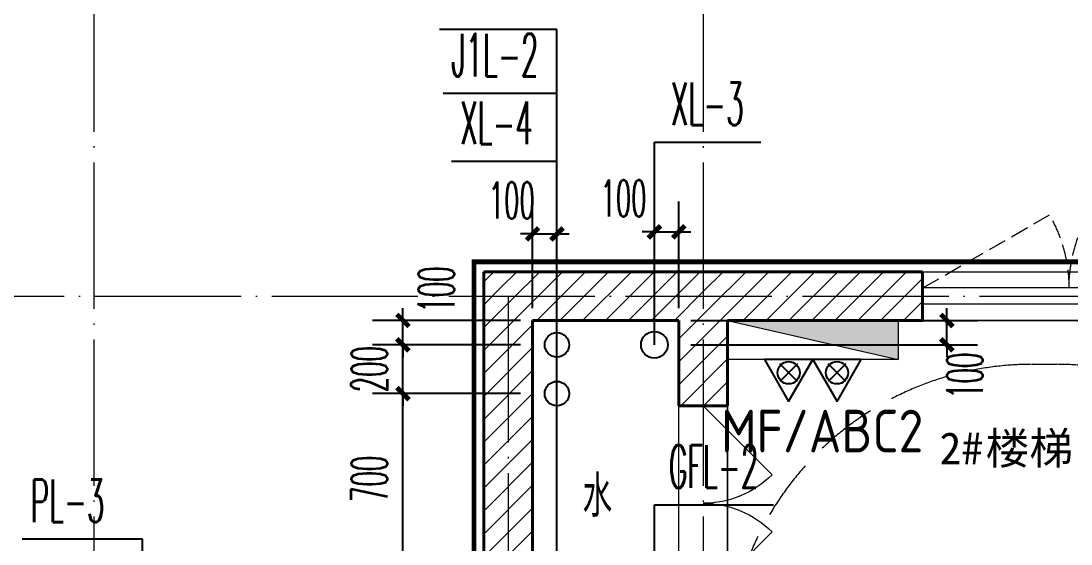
# Model space of a CAD drawing. Extents: x 27938 to 650306, y -92720 to 1524912.
# Drawn here: x 309018 to 313326, y 114839 to 116984 of the extents above; entities that cross this region are included whole.
import ezdxf

# ---------------------------------------------------------------- set-up
doc = ezdxf.new("R2010")
doc.units = 0
doc.header["$LTSCALE"] = 1000
doc.header["$MEASUREMENT"] = 0
doc.linetypes.add('DASH', pattern=[0.35, 0.25, -0.1])
doc.linetypes.add('DOTE', pattern=[2.42, 2, -0.2, 0.02, -0.2])
for name, color, linetype in [('DIM_SYMB', 3, 'Continuous'), ('DIM_不分区消火栓', 3, 'Continuous'), ('DIM_管井排水', 3, 'Continuous'), ('DIM_给水', 3, 'Continuous'), ('DIM_餐饮排水', 3, 'Continuous'), ('EQUIP_灭火器', 7, 'Continuous'), ('PUB_TEXT', 4, 'Continuous'), ('TEXT_灭火器', 7, 'Continuous'), ('TWT_DIM', 3, 'Continuous'), ('VPIPE-不分区消火栓', 1, 'X'), ('VPIPE-给水', 3, 'TG_J'), ('VPIPE-给水中', 72, 'J2')]:
    doc.layers.add(name, color=color, linetype=linetype)
for name, color, linetype, lineweight in [('DOTE', 19, 'DOTE', 9), ('EQUIP_消火栓', 242, 'Continuous', 18), ('PUB_HATCH', 8, 'Continuous', 9), ('STAIR', 2, 'Continuous', 18), ('WALL', 9, 'Continuous', 40), ('WINDOW', 8, 'Continuous', 15)]:
    doc.layers.add(name, color=color, linetype=linetype, lineweight=lineweight)
doc.styles.add('_TCH_DIM_T3', font='SIMPLEX.shx', dxfattribs={"width": 0.494118, "bigfont": 'GBCBIG.shx'})
doc.styles.add('_TWT_SERIAL', font='simplex.shx', dxfattribs={"width": 0.6, "oblique": 10, "height": 3, "bigfont": 'aadri.shx'})
doc.styles.get("Standard").update_dxf_attribs({"font": 'gbenor.shx', "bigfont": 'gbcbig.shx'})
doc.styles.add('TG_LINETYPE', font='SIMPLEX', dxfattribs={"width": 0.8, "height": 3, "bigfont": 'HZTXT'})
doc.styles.add('黑体', font='simhei.ttf')
doc.linetypes.add('J2', pattern='A,3,-0.2,["J2",Standard,S=0.25,R=0,X=-0.1,Y=-0.115],-0.35', length=3.55)
doc.linetypes.add('TG_J', pattern='A,2,-0.22,["J",TG_LINETYPE,S=0.1,R=0,X=-0.18,Y=-0.15],0', length=2.22)
doc.linetypes.add('X', pattern='A,3,-0.2,["X",Standard,S=0.25,R=0,X=-0.1,Y=-0.115],-0.25', length=3.45)
doc.dimstyles.new('_TWT_ARCH&&50', dxfattribs={"dimtxt": 148.75, "dimasz": 50, "dimexe": 125, "dimexo": 150, "dimgap": 63.125, "dimtad": 1, "dimdec": 0, "dimzin": 0, "dimdsep": 46, "dimtxsty": '_TCH_DIM_T3', "dimblk": 'ARCHTICK', "dimcen": 0.09, "dimclrt": 7, "dimazin": 2, "dimtfac": 1, "dimtdec": 0, "dimtix": 1, "dimtmove": 2, "dimatfit": 3, "dimfxl": 1, "dimtolj": 1, "dimtzin": 0, "dimarcsym": 0})
pattern_1 = [(45, (0, 47.75), (-47.022601, 47.022601), [])]

# ---------------------------------------------------------------- blocks, each defined once
blk = doc.blocks.new('FGDGDRGSDGDG')
at = {"layer": 'DOTE', "linetype": 'DOTE', "ltscale": 0.3}
for p, q in [((527382.5, 529998.5), (527382.5, 523848.5)), ((529882.5, 529998.5), (529882.5, 522348.5)), ((488182.5, 527998.5), (546982.5, 527998.5)), ((529082.5, 527998.5), (529082.5, 526448.5))]:
    blk.add_line(p, q, dxfattribs=at)
blk = doc.blocks.new('_ArchTick')
at = {"color": 0, "linetype": 'ByBlock', "const_width": 0.4}
blk.add_lwpolyline([(-0.5, -0.5), (0.5, 0.5)], dxfattribs=at)
blk = doc.blocks.new('*D320')
at = {"layer": 'Defpoints', "color": 0}
for p in [(311616.6, 115755.9), (312816.6, 115755.9), (311616.6, 115655.9)]:
    blk.add_point(p, dxfattribs=at)
at = {"layer": 'TWT_DIM', "color": 0, "lineweight": -2}
for p, q in [((312816.6, 115755.9), (312816.6, 115805.9)), ((311766.6, 115755.9), (312941.6, 115755.9)), ((312816.6, 115655.9), (312816.6, 115755.9)), ((311766.6, 115655.9), (312941.6, 115655.9)), ((312816.6, 115655.9), (312816.6, 115605.9))]:
    blk.add_line(p, q, dxfattribs=at)
at = {"layer": 'TWT_DIM', "color": 0, "lineweight": -2, "xscale": 50, "yscale": 50, "zscale": 50}
for p, rotation in [((312816.6, 115755.9), 270), ((312816.6, 115655.9), 90)]:
    blk.add_blockref('_ArchTick', p, dxfattribs=dict(at, rotation=rotation))
at = {"layer": 'TWT_DIM', "color": 7, "insert": (312890.3, 115529.2), "char_height": 148.75, "attachment_point": 5, "rotation": 90, "style": '_TCH_DIM_T3'}
blk.add_mtext('\\A1;100', dxfattribs=at)
blk = doc.blocks.new('*D323')
at = {"layer": 'Defpoints', "color": 0}
for p in [(311216.6, 116110.5), (311116.6, 115655.9), (311216.6, 115655.9)]:
    blk.add_point(p, dxfattribs=at)
at = {"layer": 'TWT_DIM', "color": 0, "lineweight": -2}
for p, q in [((311116.6, 115805.9), (311116.6, 116235.5)), ((311216.6, 115805.9), (311216.6, 116235.5)), ((311116.6, 116110.5), (311066.6, 116110.5)), ((311116.6, 116110.5), (311216.6, 116110.5)), ((311216.6, 116110.5), (311266.6, 116110.5))]:
    blk.add_line(p, q, dxfattribs=at)
at = {"layer": 'TWT_DIM', "color": 0, "lineweight": -2, "xscale": 50, "yscale": 50, "zscale": 50}
blk.add_blockref('_ArchTick', (311116.6, 116110.5), dxfattribs=at)
at = {"layer": 'TWT_DIM', "color": 0, "lineweight": -2, "xscale": 50, "yscale": 50, "zscale": 50, "rotation": 180}
blk.add_blockref('_ArchTick', (311216.6, 116110.5), dxfattribs=at)
at = {"layer": 'TWT_DIM', "color": 7, "insert": (311031.1, 116248), "char_height": 148.75, "attachment_point": 5, "style": '_TCH_DIM_T3'}
blk.add_mtext('\\A1;100', dxfattribs=at)
blk = doc.blocks.new('*D324')
at = {"layer": 'Defpoints', "color": 0}
for p in [(311716.6, 116119), (311616.6, 115655.9), (311716.6, 115655.9)]:
    blk.add_point(p, dxfattribs=at)
at = {"layer": 'TWT_DIM', "color": 0, "lineweight": -2}
for p, q in [((311616.6, 115805.9), (311616.6, 116244)), ((311716.6, 115805.9), (311716.6, 116244)), ((311616.6, 116119), (311566.6, 116119)), ((311616.6, 116119), (311716.6, 116119)), ((311716.6, 116119), (311766.6, 116119))]:
    blk.add_line(p, q, dxfattribs=at)
at = {"layer": 'TWT_DIM', "color": 0, "lineweight": -2, "xscale": 50, "yscale": 50, "zscale": 50}
blk.add_blockref('_ArchTick', (311616.6, 116119), dxfattribs=at)
at = {"layer": 'TWT_DIM', "color": 0, "lineweight": -2, "xscale": 50, "yscale": 50, "zscale": 50, "rotation": 180}
blk.add_blockref('_ArchTick', (311716.6, 116119), dxfattribs=at)
at = {"layer": 'TWT_DIM', "color": 7, "insert": (311490, 116256.5), "char_height": 148.75, "attachment_point": 5, "style": '_TCH_DIM_T3'}
blk.add_mtext('\\A1;100', dxfattribs=at)
blk = doc.blocks.new('*D326')
at = {"layer": 'Defpoints', "color": 0}
for p in [(310584.8, 115755.9), (311216.6, 115755.9), (311216.6, 115655.9)]:
    blk.add_point(p, dxfattribs=at)
at = {"layer": 'TWT_DIM', "color": 0, "lineweight": -2}
for p, q in [((310584.8, 115755.9), (310584.8, 115805.9)), ((311066.6, 115755.9), (310459.8, 115755.9)), ((310584.8, 115655.9), (310584.8, 115755.9)), ((311066.6, 115655.9), (310459.8, 115655.9)), ((310584.8, 115655.9), (310584.8, 115605.9))]:
    blk.add_line(p, q, dxfattribs=at)
at = {"layer": 'TWT_DIM', "color": 0, "lineweight": -2, "xscale": 50, "yscale": 50, "zscale": 50}
for p, rotation in [((310584.8, 115755.9), 270), ((310584.8, 115655.9), 90)]:
    blk.add_blockref('_ArchTick', p, dxfattribs=dict(at, rotation=rotation))
at = {"layer": 'TWT_DIM', "color": 7, "insert": (310722.3, 115882.5), "char_height": 148.75, "attachment_point": 5, "rotation": 90, "style": '_TCH_DIM_T3'}
blk.add_mtext('\\A1;100', dxfattribs=at)
blk = doc.blocks.new('*D327')
at = {"layer": 'Defpoints', "color": 0}
for p in [(310584.8, 115655.9), (311216.6, 115655.9), (311216.6, 115455.9)]:
    blk.add_point(p, dxfattribs=at)
at = {"layer": 'TWT_DIM', "color": 0, "lineweight": -2}
for p, q in [((310584.8, 115655.9), (310584.8, 115705.9)), ((311066.6, 115655.9), (310459.8, 115655.9)), ((310584.8, 115455.9), (310584.8, 115655.9)), ((311066.6, 115455.9), (310459.8, 115455.9)), ((310584.8, 115455.9), (310584.8, 115405.9))]:
    blk.add_line(p, q, dxfattribs=at)
at = {"layer": 'TWT_DIM', "color": 0, "lineweight": -2, "xscale": 50, "yscale": 50, "zscale": 50}
for p, rotation in [((310584.8, 115655.9), 270), ((310584.8, 115455.9), 90)]:
    blk.add_blockref('_ArchTick', p, dxfattribs=dict(at, rotation=rotation))
at = {"layer": 'TWT_DIM', "color": 7, "insert": (310447.3, 115555.9), "char_height": 148.75, "attachment_point": 5, "rotation": 90, "style": '_TCH_DIM_T3'}
blk.add_mtext('\\A1;200', dxfattribs=at)
blk = doc.blocks.new('*D328')
at = {"layer": 'Defpoints', "color": 0}
for p in [(310584.8, 115455.9), (311216.6, 115455.9), (311216.6, 114755.9)]:
    blk.add_point(p, dxfattribs=at)
at = {"layer": 'TWT_DIM', "color": 0, "lineweight": -2}
for p, q in [((311066.6, 115455.9), (310459.8, 115455.9)), ((310584.8, 114755.9), (310584.8, 115455.9)), ((311066.6, 114755.9), (310459.8, 114755.9))]:
    blk.add_line(p, q, dxfattribs=at)
at = {"layer": 'TWT_DIM', "color": 0, "lineweight": -2, "xscale": 50, "yscale": 50, "zscale": 50}
for p, rotation in [((310584.8, 115455.9), 90), ((310584.8, 114755.9), 270)]:
    blk.add_blockref('_ArchTick', p, dxfattribs=dict(at, rotation=rotation))
at = {"layer": 'TWT_DIM', "color": 7, "insert": (310447.3, 115105.9), "char_height": 148.75, "attachment_point": 5, "rotation": 90, "style": '_TCH_DIM_T3'}
blk.add_mtext('\\A1;700', dxfattribs=at)
blk = doc.blocks.new('$TwtSys$00000434')
at = {"color": 7}
for p, q in [((-0.5, 0.5), (-0.5, -0.5)), ((-0.5, -0.5), (0.5, 0.5)), ((0.5, 0.5), (-0.5, 0.5)), ((0.5, -0.5), (0.5, 0.5)), ((-0.5, -0.5), (0.5, -0.5))]:
    blk.add_line(p, q, dxfattribs=at)
blk.add_solid([(0.5, -0.5), (0.5, 0.5), (-0.5, -0.5)], dxfattribs=at)
blk = doc.blocks.new('$TwtSys$00000545')
for p, q in [((0, 343.6), (-198.4, 0)), ((198.4, 0), (0, 343.6)), ((-73, 35.9), (73, 181.8)), ((-73, 181.8), (73, 35.9)), ((-198.4, 0), (198.4, 0))]:
    blk.add_line(p, q)
blk.add_circle((0, 108.8), 91.8)
blk = doc.blocks.new('$WINLIB2D$00000001')
at = {"color": 0}
for points in [[(-0.5, 0.5), (-0.5, -0.5)], [(-0.5, 0.5), (0.5, 0.5)], [(0.5, -0.5), (0.5, 0.5)], [(0.5, 0.1667), (-0.5, 0.1667)], [(0.5, -0.1667), (-0.5, -0.1667)], [(-0.5, -0.5), (0.5, -0.5)]]:
    blk.add_lwpolyline(points, dxfattribs=at)
blk = doc.blocks.new('$DorLib2D$00000116')
at = {"color": 0}
for p, q in [((-0.5, 0), (-0.1464, 0.3536)), ((0.5, 0), (0.1464, 0.3536))]:
    blk.add_line(p, q, dxfattribs=at)
for centre, start, end in [((-0.5, 0), 0, 45), ((0.5, 0), 135, 180)]:
    blk.add_arc(centre, 0.5, start, end, dxfattribs=at)

msp = doc.modelspace()

# ---------------------------------------------------------------- hatches: boundary and pattern name
at = {"layer": 'PUB_HATCH'}
h = msp.add_hatch(dxfattribs=at)
h.set_pattern_fill('普通砖', color=256, scale=50, style=0)
h.set_pattern_definition(pattern_1)
h.paths.add_polyline_path([(310916.6, 115955.9), (311116.6, 115755.9), (311716.6, 115755.9), (311816.6, 115822.5), (311816.6, 115955.9)])
h = msp.add_hatch(dxfattribs=at)
h.set_pattern_fill('普通砖', color=256, scale=50, style=0)
h.set_pattern_definition(pattern_1)
h.paths.add_polyline_path([(311116.6, 115755.9), (310916.6, 115955.9), (310916.6, 114405.9), (311016.6, 114339.2), (311116.6, 114405.9)])
h = msp.add_hatch(dxfattribs=at)
h.set_pattern_fill('普通砖', color=256, scale=50, style=0)
h.set_pattern_definition(pattern_1)
h.paths.add_polyline_path([(311916.6, 115755.9), (312716.6, 115755.9), (312716.6, 115955.9), (311816.6, 115955.9), (311816.6, 115822.5)])
h = msp.add_hatch(dxfattribs=at)
h.set_pattern_fill('普通砖', color=256, scale=50, style=0)
h.set_pattern_definition(pattern_1)
h.paths.add_polyline_path([(311716.6, 115755.9), (311716.6, 115405.9), (311916.6, 115405.9), (311916.6, 115755.9), (311816.6, 115822.5)])

# ---------------------------------------------------------------- linework, layer by layer
at = {"color": 8, "linetype": 'DASH', "ltscale": 0.8, "const_width": 20}
msp.add_lwpolyline([(299516.4, 113145.9), (301176.3, 113145.9), (301176.3, 114145.9), (304456.4, 114145.9), (304456.4, 113145.9), (305976.4, 113145.9), (305976.6, 114145.9), (309176.3, 114145.9), (309176.3, 114445.9), (310876.4, 114445.9), (310876.4, 115995.9), (315556.4, 115995.9), (315556.4, 114445.9), (317256.5, 114445.9), (317256.5, 114145.9), (320456.4, 114145.8)], dxfattribs=at)
at = {"layer": 'DIM_SYMB', "color": 8}
msp.add_lwpolyline([(313891.6, 112115.9, 0, 0, 0), (313891.6, 115040.9, 0, 0, 0), (312541.6, 115040.9, 0, 0, 0), (312541.6, 113805.9, 0, 40, 0), (312541.6, 113955.9, 0, 0, 0)], format="xyseb", dxfattribs=at)
at = {"layer": 'DIM_不分区消火栓'}
for p, q in [((311616.6, 115655.9), (311616.6, 116486.5)), ((311616.6, 116486.5), (312053.8, 116486.5)), ((311216.6, 116408.1), (310784.3, 116408.1)), ((311216.6, 114505.9), (311216.6, 116408.1))]:
    msp.add_line(p, q, dxfattribs=at)
at = {"layer": 'DIM_管井排水'}
for p, q in [((311616.5, 114505.9), (311616.6, 114999.3)), ((311616.6, 114999.3), (312104.6, 114999.3))]:
    msp.add_line(p, q, dxfattribs=at)
at = {"layer": 'DIM_给水'}
for p, q in [((311216.6, 116948.8), (310735.2, 116948.8)), ((311216.6, 115655.9), (311216.6, 116948.8)), ((311216.6, 116686.6), (310749.3, 116686.6)), ((311216.6, 115455.9), (311216.6, 116686.6))]:
    msp.add_line(p, q, dxfattribs=at)
at = {"layer": 'DIM_餐饮排水'}
for p, q in [((309516.6, 114858.9), (309022.7, 114858.9)), ((309516.6, 114105.9), (309516.6, 114858.9))]:
    msp.add_line(p, q, dxfattribs=at)
at = {"layer": 'STAIR', "color": 8}
for p, q in [((314516.6, 115755.9), (311916.6, 115755.9)), ((311916.6, 115755.9), (311916.6, 114325.9))]:
    msp.add_line(p, q, dxfattribs=at)
at = {"layer": 'STAIR', "color": 8, "linetype": 'DASH'}
msp.add_lwpolyline([(311916.6, 114325.9, -0.414214), (313166.6, 115575.9), (313266.6, 115575.9, -0.414214), (314516.6, 114325.9)], format="xyb", dxfattribs=at)
at = {"layer": 'VPIPE-不分区消火栓'}
msp.add_circle((311616.6, 115655.9), 55, dxfattribs=at)
at = {"layer": 'VPIPE-给水'}
msp.add_circle((311216.6, 115455.9), 50, dxfattribs=at)
at = {"layer": 'VPIPE-给水中'}
msp.add_circle((311216.6, 115655.9), 50, dxfattribs=at)
at = {"layer": 'WALL', "color": 8}
for p, q in [((310916.6, 115955.9), (311816.6, 115955.9)), ((310916.6, 115955.9), (310916.6, 114405.9)), ((312716.6, 115955.9), (311816.6, 115955.9)), ((312716.6, 115755.9), (312716.6, 115955.9)), ((311116.6, 115755.9), (311716.6, 115755.9)), ((311116.6, 115755.9), (311116.6, 114405.9)), ((311716.6, 115755.9), (311716.6, 115405.9)), ((311916.6, 115755.9), (312716.6, 115755.9)), ((311916.6, 115405.9), (311916.6, 115755.9)), ((311716.6, 115405.9), (311916.6, 115405.9))]:
    msp.add_line(p, q, dxfattribs=at)
at = {"layer": 'WINDOW', "color": 8}
for p, q in [((311716.6, 114605.9), (311716.6, 115405.9)), ((311916.6, 114605.9), (311916.6, 115405.9))]:
    msp.add_line(p, q, dxfattribs=at)
at = {"layer": 'WINDOW', "color": 8, "linetype": 'DASH', "ltscale": 0.3}
for points in [[(312718.4, 115889.2), (313238, 116189.2, -0.131652), (313318.4, 115889.2)], [(312718.4, 115889.2), (313238, 116189.2, -0.131652), (313318.4, 115889.2)], [(313916.6, 115889.2), (313397, 116189.2, 0.131652), (313316.6, 115889.2)], [(313916.6, 115889.2), (313397, 116189.2, 0.131652), (313316.6, 115889.2)]]:
    msp.add_lwpolyline(points, format="xyb", dxfattribs=at)

# ---------------------------------------------------------------- block references
msp.add_blockref('FGDGDRGSDGDG', (-218065.9, -412142.6))
at = {"layer": 'EQUIP_消火栓', "xscale": 700, "yscale": -160, "zscale": 700}
msp.add_blockref('$TwtSys$00000434', (312266.6, 115675.9), dxfattribs=at)
at = {"layer": 'EQUIP_灭火器', "xscale": 0.5, "yscale": 0.5, "zscale": 0.5, "rotation": 180}
for p in [(312167.4, 115595.9), (312365.8, 115595.9)]:
    msp.add_blockref('$TwtSys$00000545', p, dxfattribs=at)
at = {"layer": 'WINDOW', "color": 8, "xscale": 1200, "yscale": -200, "zscale": 1200}
msp.add_blockref('$WINLIB2D$00000001', (313316.6, 115855.9), dxfattribs=at)
at = {"layer": 'WINDOW', "color": 8, "xscale": 800, "yscale": -800, "zscale": 800, "rotation": 90.00000000186763}
msp.add_blockref('$DorLib2D$00000116', (311816.6, 115005.9), dxfattribs=at)

# ---------------------------------------------------------------- texts
at = {"layer": 'DIM_不分区消火栓', "color": 7, "style": '_TWT_SERIAL', "width": 0.48}
for s, p in [('XL-3', (311683.9, 116556.5)), ('XL-4', (310819.3, 116478.1))]:
    msp.add_text(s, height=175, dxfattribs=at).set_placement(p)
at = {"layer": 'DIM_管井排水', "color": 7, "style": '_TWT_SERIAL', "width": 0.48}
msp.add_text('GFL-2', height=175, dxfattribs=at).set_placement((311676, 115069.3))
at = {"layer": 'DIM_给水', "color": 7, "style": '_TWT_SERIAL', "width": 0.48}
msp.add_text('J1L-2', height=175, dxfattribs=at).set_placement((310784.3, 116756.6))
at = {"layer": 'DIM_餐饮排水', "color": 7, "style": '_TWT_SERIAL', "width": 0.48}
msp.add_text('PL-3', height=175, dxfattribs=at).set_placement((309057.7, 114928.9))
at = {"layer": 'PUB_TEXT', "color": 8, "style": '黑体'}
for s, p in [('2#', (312786.6, 115165.9)), ('楼梯', (312975.7, 115165.9))]:
    msp.add_text(s, height=131.43, dxfattribs=at).set_placement(p)
at = {"layer": 'PUB_TEXT', "color": 8}
msp.add_text('水', height=168.8, dxfattribs=at).set_placement((311321.8, 114950.6))
at = {"layer": 'TEXT_灭火器'}
msp.add_text('MF/ABC2', height=175, dxfattribs=at).set_placement((311890.3, 115214.7))

# ---------------------------------------------------------------- dimensions: what is measured, and where the dimension line sits
at = {"layer": 'TWT_DIM'}
for base, p1, p2, angle, picture, middle in [((311216.6, 116110.5), (311116.6, 115655.9), (311216.6, 115655.9), 0, '*D323', (311031.1, 116248)), ((311716.6, 116119), (311616.6, 115655.9), (311716.6, 115655.9), 0, '*D324', (311490, 116256.5)), ((310584.8, 115755.9), (311216.6, 115655.9), (311216.6, 115755.9), 90, '*D326', (310722.3, 115882.5)), ((312816.6, 115755.9), (311616.6, 115655.9), (311616.6, 115755.9), 90, '*D320', (312890.3, 115529.2))]:
    dim = msp.add_linear_dim(base=base, p1=p1, p2=p2, angle=angle, dimstyle='_TWT_ARCH&&50', dxfattribs=at)
    dim.commit()
    dim.dimension.update_dxf_attribs({"geometry": picture, "text_midpoint": middle, "dimtype": 129})
for p1, p2, picture, middle in [((311216.6, 115455.9), (311216.6, 115655.9), '*D327', (310447.3, 115555.9)), ((311216.6, 114755.9), (311216.6, 115455.9), '*D328', (310447.3, 115105.9))]:
    dim = msp.add_aligned_dim(p1=p1, p2=p2, distance=631.8, dimstyle='_TWT_ARCH&&50', dxfattribs=at)
    dim.commit()
    dim.dimension.update_dxf_attribs({"geometry": picture, "text_midpoint": middle})

doc.saveas('drawing.dxf')
